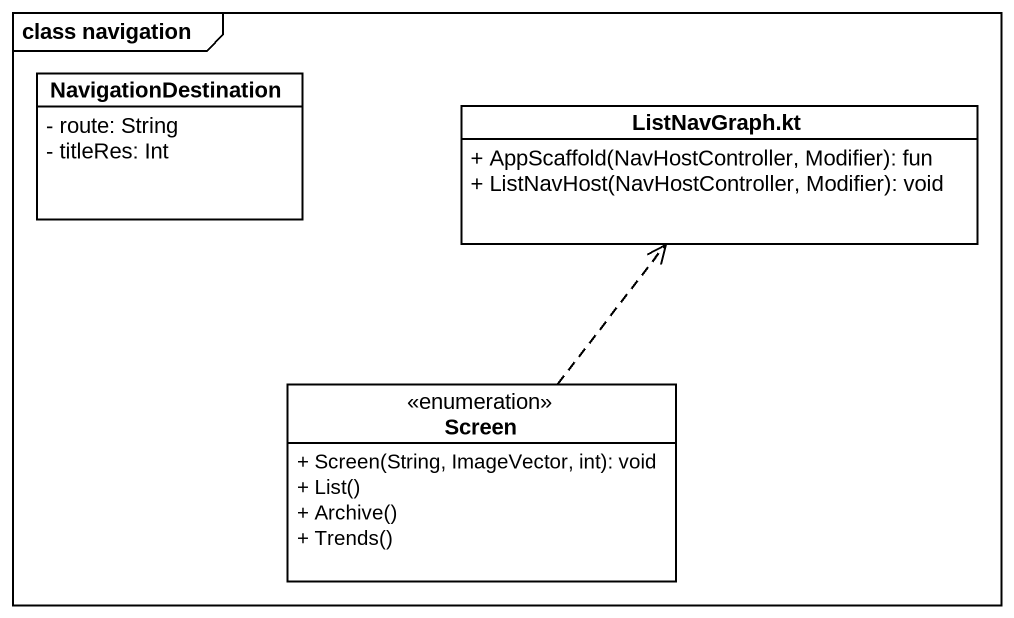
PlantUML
@startuml
mainframe class navigation
hide circle
hide empty members
skinparam classAttributeIconSize 0
class NavigationDestination {
  - route: String
  - titleRes: Int
}
class "ListNavGraph.kt" as ListNavGraph_kt {
  + AppScaffold(NavHostController, Modifier): fun
  + ListNavHost(NavHostController, Modifier): void
}
enum Screen {
  + Screen(String, ImageVector, int): void
  + List()
  + Archive()
  + Trends()
}
Screen .up.> ListNavGraph_kt
@enduml
